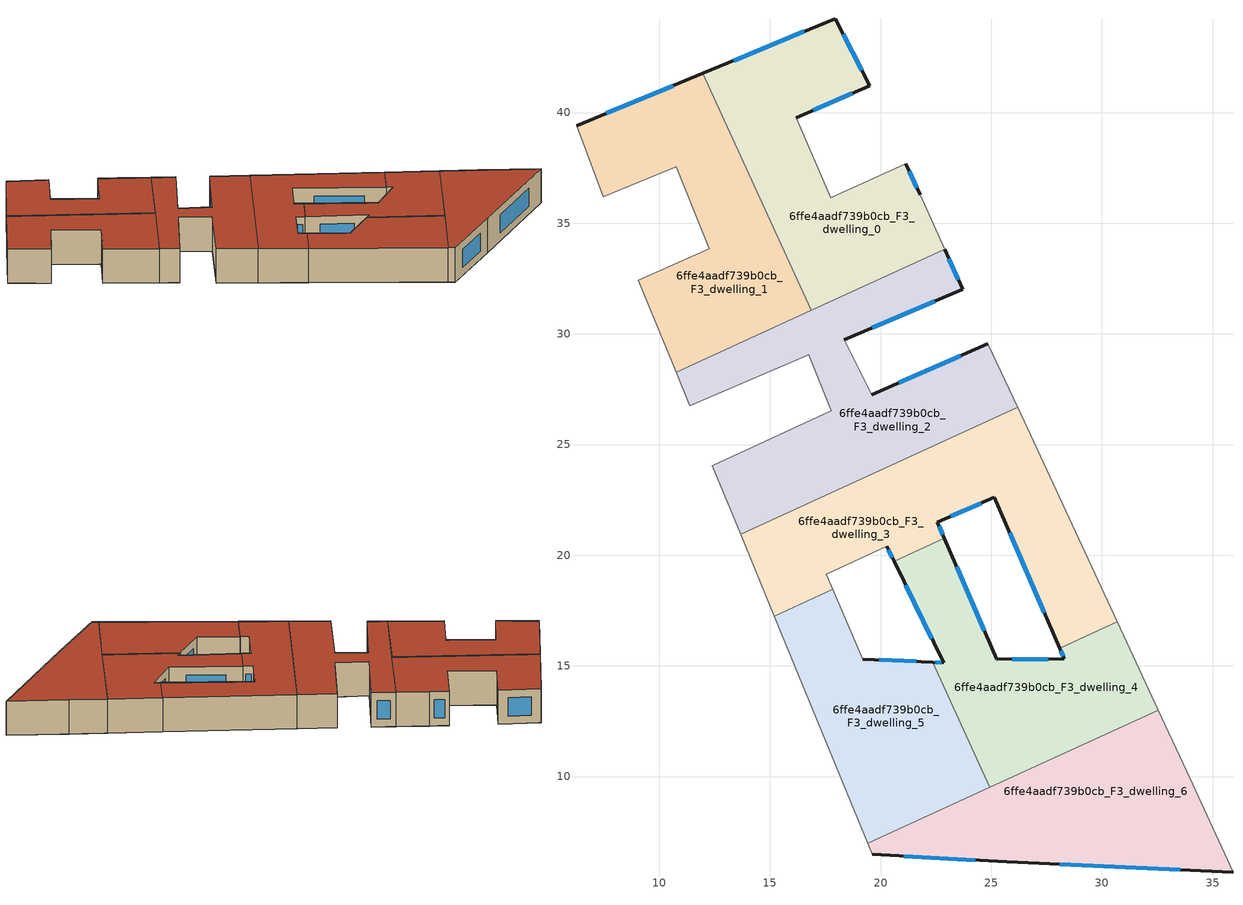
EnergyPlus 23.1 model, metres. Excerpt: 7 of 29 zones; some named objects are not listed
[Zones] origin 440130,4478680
6ffe4aadf739b0cb_F3_dwelling_0
 floor to 6ffe4aadf739b0cb_F2_dwelling_0 (EU_floor_Construction): 22.89,33.83 21.78,36.28 21.14,37.68 17.74,36.14 16.19,39.76 19.5,41.21 17.95,44.24 11.96,41.76 16.86,31.06 z9
 wall outside (EU_wall_Construction): 21.14,37.68 21.78,36.28 / 11.96,41.76 17.95,44.24 19.5,41.21 16.19,39.76 z9:12
 wall adiabatic (EU_wall_Construction): 16.19,39.76 17.74,36.14 21.14,37.68 / 21.78,36.28 22.89,33.83 z9:12
 wall to 6ffe4aadf739b0cb_F3_dwelling_1 (EU_wall_Construction): 16.86,31.06 11.96,41.76 z9:12
 wall to 6ffe4aadf739b0cb_F3_dwelling_2 (EU_wall_Construction): 22.89,33.83 16.86,31.06 z9:12
 window (EU_Window_Construction): 18.72,40.87 16.97,40.1 / 21.29,37.35 21.63,36.6 / 13.36,42.35 16.54,43.66 / 18.31,43.53 19.14,41.92 z9.7:11.3
 roof outside (EU_roof_Construction): 19.5,41.21 16.19,39.76 17.74,36.14 21.14,37.68 21.78,36.28 22.89,33.83 16.86,31.06 11.96,41.76 17.95,44.24 z12
6ffe4aadf739b0cb_F3_dwelling_1
 floor to 6ffe4aadf739b0cb_F2_dwelling_1 (EU_floor_Construction): 16.86,31.06 11.96,41.76 6.26,39.41 7.47,36.2 10.75,37.55 12.26,33.84 9.04,32.42 10.76,28.27 z9
 wall outside (EU_wall_Construction): 6.26,39.41 11.96,41.76 z9:12
 wall adiabatic (EU_wall_Construction): 10.76,28.27 9.04,32.42 12.26,33.84 10.75,37.55 7.47,36.2 6.26,39.41 z9:12
 wall to 6ffe4aadf739b0cb_F3_dwelling_2 (EU_wall_Construction): 16.86,31.06 10.76,28.27 z9:12
 window (EU_Window_Construction): 7.59,39.96 10.62,41.21 z9.7:11.3
 roof outside (EU_roof_Construction): 11.96,41.76 16.86,31.06 10.76,28.27 9.04,32.42 12.26,33.84 10.75,37.55 7.47,36.2 6.26,39.41 z12
6ffe4aadf739b0cb_F3_dwelling_2
 floor to 6ffe4aadf739b0cb_F2_dwelling_2 (EU_floor_Construction): 26.19,26.68 24.85,29.56 19.59,27.25 18.36,29.73 23.71,32.02 22.89,33.83 10.76,28.27 11.38,26.76 16.76,29.06 17.77,26.53 12.4,24.04 13.67,20.95 z9
 wall outside (EU_wall_Construction): 22.89,33.83 23.71,32.02 18.36,29.73 / 19.59,27.25 24.85,29.56 z9:12
 wall adiabatic (EU_wall_Construction): 18.36,29.73 19.59,27.25 / 24.85,29.56 26.19,26.68 / 13.67,20.95 12.4,24.04 17.77,26.53 16.76,29.06 11.38,26.76 10.76,28.27 z9:12
 wall to 6ffe4aadf739b0cb_F3_dwelling_3 (EU_wall_Construction): 26.19,26.68 13.67,20.95 z9:12
 window (EU_Window_Construction): 23.08,33.4 23.52,32.44 / 22.45,31.48 19.61,30.27 / 20.82,27.79 23.62,29.02 z9.7:11.3
 roof outside (EU_roof_Construction): 23.71,32.02 18.36,29.73 19.59,27.25 24.85,29.56 26.19,26.68 13.67,20.95 12.4,24.04 17.77,26.53 16.76,29.06 11.38,26.76 10.76,28.27 22.89,33.83 z12
6ffe4aadf739b0cb_F3_dwelling_3
 floor to 6ffe4aadf739b0cb_F2_dwelling_3 (EU_floor_Construction): 30.69,16.98 26.19,26.68 13.67,20.95 15.19,17.25 17.83,18.46 17.54,19.14 20.28,20.4 20.6,19.72 22.88,20.76 22.56,21.48 25.14,22.62 28.09,15.79 z9
 wall outside (EU_wall_Construction): 28.09,15.79 25.14,22.62 22.56,21.48 22.88,20.76 / 20.6,19.72 20.28,20.4 z9:12
 wall adiabatic (EU_wall_Construction): 20.28,20.4 17.54,19.14 17.83,18.46 / 15.19,17.25 13.67,20.95 / 26.19,26.68 30.69,16.98 z9:12
 wall to 6ffe4aadf739b0cb_F3_dwelling_5 (EU_wall_Construction): 17.83,18.46 15.19,17.25 z9:12
 wall to 6ffe4aadf739b0cb_F3_dwelling_4 (EU_wall_Construction): 30.69,16.98 28.09,15.79 / 22.88,20.76 20.6,19.72 z9:12
 window (EU_Window_Construction): 27.4,17.39 25.83,21.02 / 24.54,22.35 23.17,21.75 / 22.64,21.31 22.8,20.93 / 20.53,19.88 20.35,20.24 z9.7:11.3
 roof outside (EU_roof_Construction): 26.19,26.68 30.69,16.98 28.09,15.79 25.14,22.62 22.56,21.48 22.88,20.76 20.6,19.72 20.28,20.4 17.54,19.14 17.83,18.46 15.19,17.25 13.67,20.95 z12
6ffe4aadf739b0cb_F3_dwelling_4
 floor to 6ffe4aadf739b0cb_F2_dwelling_4 (EU_floor_Construction): 32.54,13 30.69,16.98 28.09,15.79 28.3,15.31 25.24,15.3 22.88,20.76 20.6,19.72 22.84,15.14 22.36,15.16 24.94,9.52 z9
 wall outside (EU_wall_Construction): 22.88,20.76 25.24,15.3 28.3,15.31 28.09,15.79 / 22.36,15.16 22.84,15.14 20.6,19.72 z9:12
 wall adiabatic (EU_wall_Construction): 30.69,16.98 32.54,13 z9:12
 wall to 6ffe4aadf739b0cb_F3_dwelling_5 (EU_wall_Construction): 24.94,9.52 22.36,15.16 z9:12
 wall to 6ffe4aadf739b0cb_F3_dwelling_6 (EU_wall_Construction): 32.54,13 24.94,9.52 z9:12
 window (EU_Window_Construction): 23.43,19.49 24.68,16.58 / 25.95,15.3 27.58,15.31 / 28.25,15.42 28.14,15.68 / 22.47,15.16 22.73,15.15 / 22.32,16.22 21.13,18.65 z9.7:11.3
 roof outside (EU_roof_Construction): 30.69,16.98 32.54,13 24.94,9.52 22.36,15.16 22.84,15.14 20.6,19.72 22.88,20.76 25.24,15.3 28.3,15.31 28.09,15.79 z12
6ffe4aadf739b0cb_F3_dwelling_5
 floor to 6ffe4aadf739b0cb_F2_dwelling_5 (EU_floor_Construction): 24.94,9.52 22.36,15.16 19.18,15.3 17.83,18.46 15.19,17.25 19.41,6.99 z9
 wall outside (EU_wall_Construction): 19.18,15.3 22.36,15.16 z9:12
 wall adiabatic (EU_wall_Construction): 19.41,6.99 15.19,17.25 / 17.83,18.46 19.18,15.3 z9:12
 wall to 6ffe4aadf739b0cb_F3_dwelling_6 (EU_wall_Construction): 24.94,9.52 19.41,6.99 z9:12
 window (EU_Window_Construction): 19.93,15.27 21.61,15.2 z9.7:11.3
 roof outside (EU_roof_Construction): 22.36,15.16 24.94,9.52 19.41,6.99 15.19,17.25 17.83,18.46 19.18,15.3 z12
6ffe4aadf739b0cb_F3_dwelling_6
 floor to 6ffe4aadf739b0cb_F2_dwelling_6 (EU_floor_Construction): 35.92,5.67 33.83,10.24 32.54,13 19.41,6.99 19.62,6.48 25.71,6.15 z9
 wall outside (EU_wall_Construction): 35.92,5.67 25.71,6.15 19.62,6.48 z9:12
 wall adiabatic (EU_wall_Construction): 19.62,6.48 19.41,6.99 / 32.54,13 33.83,10.24 35.92,5.67 z9:12
 window (EU_Window_Construction): 24.28,6.23 21.05,6.4 / 33.53,5.78 28.1,6.04 z9.7:11.3
 roof outside (EU_roof_Construction): 32.54,13 33.83,10.24 35.92,5.67 25.71,6.15 19.62,6.48 19.41,6.99 z12
[Building]
EU S2 Campaign: North Axis=0; Terrain=City; Solar Distribution=FullExterior
[Site:Location]
Madrid: Latitude=40.5; Longitude=-3.5; Time Zone=1; Elevation=609
[SizingPeriod:WeatherFileDays]
AnnualSizingPeriod: Begin Month=1; Begin Day of Month=1; End Month=12; End Day of Month=31; Day of Week for Start Day=Monday; Use Weather File Daylight Saving Period=No; Use Weather File Rain and Snow Indicators=No
[MATERIAL]
EU_InternalMass_Material: Roughness=MediumRough; Thickness=0.1; Conductivity=1; Density=1800; Specific Heat=900; Thermal Absorptance=0.9; Solar Absorptance=0.7; Visible Absorptance=0.7
[MATERIAL:NOMASS] Roughness=MediumRough; Thermal Absorptance=0.9; Solar Absorptance=0.7; Visible Absorptance=0.7
Name | Thermal Resistance
EU_wall_NoMass | 0.419739
EU_roof_NoMass | 0.352165
EU_floor_NoMass | 0.608284
[WINDOWMATERIAL:SIMPLEGLAZINGSYSTEM]
EU_Window_SimpleGlazing: UFactor=4.8352; Solar Heat Gain Coefficient=0.85; Visible Transmittance=0.85
[CONSTRUCTION]
EU_wall_Construction: EU_wall_NoMass
EU_roof_Construction: EU_roof_NoMass
EU_floor_Construction: EU_floor_NoMass
EU_InternalMass_Construction: EU_InternalMass_Material
EU_Window_Construction: EU_Window_SimpleGlazing
[ZONE] Type=1; Multiplier=1; Ceiling Height=autocalculate; Floor Area=autocalculate; Part of Total Floor Area=Yes
Name | Volume
6ffe4aadf739b0cb_F3_dwelling_0 | 188.004
6ffe4aadf739b0cb_F3_dwelling_1 | 187.971
6ffe4aadf739b0cb_F3_dwelling_2 | 223.051
6ffe4aadf739b0cb_F3_dwelling_3 | 208.559
6ffe4aadf739b0cb_F3_dwelling_4 | 160.175
6ffe4aadf739b0cb_F3_dwelling_5 | 160.185
6ffe4aadf739b0cb_F3_dwelling_6 | 187.983
[INTERNALMASS] Construction=EU_InternalMass_Construction
Name | Zone or ZoneList | Surface Area
6ffe4aadf739b0cb_F3_dwelling_0_EU_InternalMass | 6ffe4aadf739b0cb_F3_dwelling_0 | 62.6674
6ffe4aadf739b0cb_F3_dwelling_1_EU_InternalMass | 6ffe4aadf739b0cb_F3_dwelling_1 | 62.6576
6ffe4aadf739b0cb_F3_dwelling_2_EU_InternalMass | 6ffe4aadf739b0cb_F3_dwelling_2 | 74.3565
6ffe4aadf739b0cb_F3_dwelling_3_EU_InternalMass | 6ffe4aadf739b0cb_F3_dwelling_3 | 69.5127
6ffe4aadf739b0cb_F3_dwelling_4_EU_InternalMass | 6ffe4aadf739b0cb_F3_dwelling_4 | 53.3911
6ffe4aadf739b0cb_F3_dwelling_5_EU_InternalMass | 6ffe4aadf739b0cb_F3_dwelling_5 | 53.3934
6ffe4aadf739b0cb_F3_dwelling_6_EU_InternalMass | 6ffe4aadf739b0cb_F3_dwelling_6 | 62.6609
[OTHEREQUIPMENT] Fuel Type=Electricity; Design Level Calculation Method=Watts/Area; Power per Zone Floor Area=1; Fraction Latent=0; Fraction Radiant=0; Fraction Lost=0; Carbon Dioxide Generation Rate=0; EndUse Subcategory=EU_Step8_InternalGains
Name | Zone or ZoneList or Space or SpaceList | Schedule
EU_Step8_InternalGain_6ffe4aadf739b0cb_F3_dwelling_0_f000 | 6ffe4aadf739b0cb_F3_dwelling_0 | EU_Step8_GainSchedule_6ffe4aadf739b0cb_F3_dwelling_0_f000
EU_Step8_InternalGain_6ffe4aadf739b0cb_F3_dwelling_1_f000 | 6ffe4aadf739b0cb_F3_dwelling_1 | EU_Step8_GainSchedule_6ffe4aadf739b0cb_F3_dwelling_1_f000
EU_Step8_InternalGain_6ffe4aadf739b0cb_F3_dwelling_2_f000 | 6ffe4aadf739b0cb_F3_dwelling_2 | EU_Step8_GainSchedule_6ffe4aadf739b0cb_F3_dwelling_2_f000
EU_Step8_InternalGain_6ffe4aadf739b0cb_F3_dwelling_3_f000 | 6ffe4aadf739b0cb_F3_dwelling_3 | EU_Step8_GainSchedule_6ffe4aadf739b0cb_F3_dwelling_3_f000
EU_Step8_InternalGain_6ffe4aadf739b0cb_F3_dwelling_4_f000 | 6ffe4aadf739b0cb_F3_dwelling_4 | EU_Step8_GainSchedule_6ffe4aadf739b0cb_F3_dwelling_4_f000
EU_Step8_InternalGain_6ffe4aadf739b0cb_F3_dwelling_5_f000 | 6ffe4aadf739b0cb_F3_dwelling_5 | EU_Step8_GainSchedule_6ffe4aadf739b0cb_F3_dwelling_5_f000
EU_Step8_InternalGain_6ffe4aadf739b0cb_F3_dwelling_6_f000 | 6ffe4aadf739b0cb_F3_dwelling_6 | EU_Step8_GainSchedule_6ffe4aadf739b0cb_F3_dwelling_6_f000
[ZONEVENTILATION:DESIGNFLOWRATE] Schedule=EU_AlwaysOn; Design Flow Rate Calculation Method=AirChanges/Hour; Air Changes per Hour=0.703302; Ventilation Type=Natural; Fan Pressure Rise=0; Fan Total Efficiency=1; Constant Term Coefficient=1; Temperature Term Coefficient=0; Velocity Term Coefficient=0; Velocity Squared Term Coefficient=0; Minimum Indoor Temperature=-100; Maximum Indoor Temperature=100; Delta Temperature=-100; Minimum Outdoor Temperature=-100; Maximum Outdoor Temperature=100; Maximum Wind Speed=40
Name | Zone or ZoneList or Space or SpaceList
EU_ConstantAir_6ffe4aadf739b0cb_F3_dwelling_0 | 6ffe4aadf739b0cb_F3_dwelling_0
EU_ConstantAir_6ffe4aadf739b0cb_F3_dwelling_1 | 6ffe4aadf739b0cb_F3_dwelling_1
EU_ConstantAir_6ffe4aadf739b0cb_F3_dwelling_2 | 6ffe4aadf739b0cb_F3_dwelling_2
EU_ConstantAir_6ffe4aadf739b0cb_F3_dwelling_3 | 6ffe4aadf739b0cb_F3_dwelling_3
EU_ConstantAir_6ffe4aadf739b0cb_F3_dwelling_4 | 6ffe4aadf739b0cb_F3_dwelling_4
EU_ConstantAir_6ffe4aadf739b0cb_F3_dwelling_5 | 6ffe4aadf739b0cb_F3_dwelling_5
EU_ConstantAir_6ffe4aadf739b0cb_F3_dwelling_6 | 6ffe4aadf739b0cb_F3_dwelling_6
[HVACTEMPLATE:ZONE:IDEALLOADSAIRSYSTEM] System Availability Schedule=EU_AlwaysOn; Maximum Heating Supply Air Temperature=50; Minimum Cooling Supply Air Temperature=13; Maximum Heating Supply Air Humidity Ratio=0.0156; Minimum Cooling Supply Air Humidity Ratio=0.0077; Heating Limit=NoLimit; Cooling Limit=NoLimit; Heating Availability Schedule=EU_AlwaysOn; Cooling Availability Schedule=EU_CoolingOff; Dehumidification Control Type=ConstantSensibleHeatRatio; Cooling Sensible Heat Ratio=0.7; Dehumidification Setpoint=60; Humidification Control Type=None; Humidification Setpoint=30; Outdoor Air Method=None; Outdoor Air Flow Rate per Person=0.00944; Outdoor Air Flow Rate per Zone Floor Area=0; Outdoor Air Flow Rate per Zone=0; Demand Controlled Ventilation Type=None; Outdoor Air Economizer Type=NoEconomizer; Heat Recovery Type=None; Sensible Heat Recovery Effectiveness=0.7; Latent Heat Recovery Effectiveness=0.65
Name | Template Thermostat
6ffe4aadf739b0cb_F3_dwelling_0 | EU_HeatOnly_6ffe4aadf739b0cb_F3_dwelling_0
6ffe4aadf739b0cb_F3_dwelling_1 | EU_HeatOnly_6ffe4aadf739b0cb_F3_dwelling_1
6ffe4aadf739b0cb_F3_dwelling_2 | EU_HeatOnly_6ffe4aadf739b0cb_F3_dwelling_2
6ffe4aadf739b0cb_F3_dwelling_3 | EU_HeatOnly_6ffe4aadf739b0cb_F3_dwelling_3
6ffe4aadf739b0cb_F3_dwelling_4 | EU_HeatOnly_6ffe4aadf739b0cb_F3_dwelling_4
6ffe4aadf739b0cb_F3_dwelling_5 | EU_HeatOnly_6ffe4aadf739b0cb_F3_dwelling_5
6ffe4aadf739b0cb_F3_dwelling_6 | EU_HeatOnly_6ffe4aadf739b0cb_F3_dwelling_6
[SIZING:ZONE] Zone Cooling Design Supply Air Temperature Input Method=SupplyAirTemperature; Zone Cooling Design Supply Air Temperature=13; Zone Heating Design Supply Air Temperature Input Method=SupplyAirTemperature; Zone Heating Design Supply Air Temperature=50; Zone Cooling Design Supply Air Humidity Ratio=0.008; Zone Heating Design Supply Air Humidity Ratio=0.008; Cooling Design Air Flow Method=DesignDay; Cooling Design Air Flow Rate=0; Cooling Minimum Air Flow per Zone Floor Area=0.000762; Cooling Minimum Air Flow=0; Cooling Minimum Air Flow Fraction=0.2; Heating Design Air Flow Method=DesignDay; Heating Design Air Flow Rate=0; Heating Maximum Air Flow per Zone Floor Area=0.002032; Heating Maximum Air Flow=0.141576; Heating Maximum Air Flow Fraction=0.3; Account for Dedicated Outdoor Air System=No; Dedicated Outdoor Air System Control Strategy=NeutralSupplyAir; Dedicated Outdoor Air Low Setpoint Temperature for Design=autosize; Dedicated Outdoor Air High Setpoint Temperature for Design=autosize; Zone Load Sizing Method=Sensible Load Only No Latent Load; Zone Latent Cooling Design Supply Air Humidity Ratio Input Method=HumidityRatioDifference; Zone Cooling Design Supply Air Humidity Ratio Difference=0.005; Zone Latent Heating Design Supply Air Humidity Ratio Input Method=HumidityRatioDifference; Zone Humidification Design Supply Air Humidity Ratio Difference=0.005
6ffe4aadf739b0cb_F3_dwelling_0; 6ffe4aadf739b0cb_F3_dwelling_1; 6ffe4aadf739b0cb_F3_dwelling_2; 6ffe4aadf739b0cb_F3_dwelling_3; 6ffe4aadf739b0cb_F3_dwelling_4; 6ffe4aadf739b0cb_F3_dwelling_5; 6ffe4aadf739b0cb_F3_dwelling_6
[SCHEDULE:CONSTANT]
Name | Hourly Value
EU_AlwaysOn | 1
EU_CoolingOff | 0
[SCHEDULE:FILE] Column Number=1; Rows to Skip at Top=0; Number of Hours of Data=8760; Column Separator=Comma; Interpolate to Timestep=No; Minutes per Item=60; Adjust Schedule for Daylight Savings=Yes
Name | File
EU_Step8_GainSchedule_6ffe4aadf739b0cb_F3_dwelling_0_f000 | ../../schedules/6ffe4aadf739b0cb/6ffe4aadf739b0cb_F3_dwelling_0_f000_gain.csv
EU_Step8_GainSchedule_6ffe4aadf739b0cb_F3_dwelling_1_f000 | ../../schedules/6ffe4aadf739b0cb/6ffe4aadf739b0cb_F3_dwelling_1_f000_gain.csv
EU_Step8_GainSchedule_6ffe4aadf739b0cb_F3_dwelling_2_f000 | ../../schedules/6ffe4aadf739b0cb/6ffe4aadf739b0cb_F3_dwelling_2_f000_gain.csv
EU_Step8_GainSchedule_6ffe4aadf739b0cb_F3_dwelling_3_f000 | ../../schedules/6ffe4aadf739b0cb/6ffe4aadf739b0cb_F3_dwelling_3_f000_gain.csv
EU_Step8_GainSchedule_6ffe4aadf739b0cb_F3_dwelling_4_f000 | ../../schedules/6ffe4aadf739b0cb/6ffe4aadf739b0cb_F3_dwelling_4_f000_gain.csv
EU_Step8_GainSchedule_6ffe4aadf739b0cb_F3_dwelling_5_f000 | ../../schedules/6ffe4aadf739b0cb/6ffe4aadf739b0cb_F3_dwelling_5_f000_gain.csv
EU_Step8_GainSchedule_6ffe4aadf739b0cb_F3_dwelling_6_f000 | ../../schedules/6ffe4aadf739b0cb/6ffe4aadf739b0cb_F3_dwelling_6_f000_gain.csv
